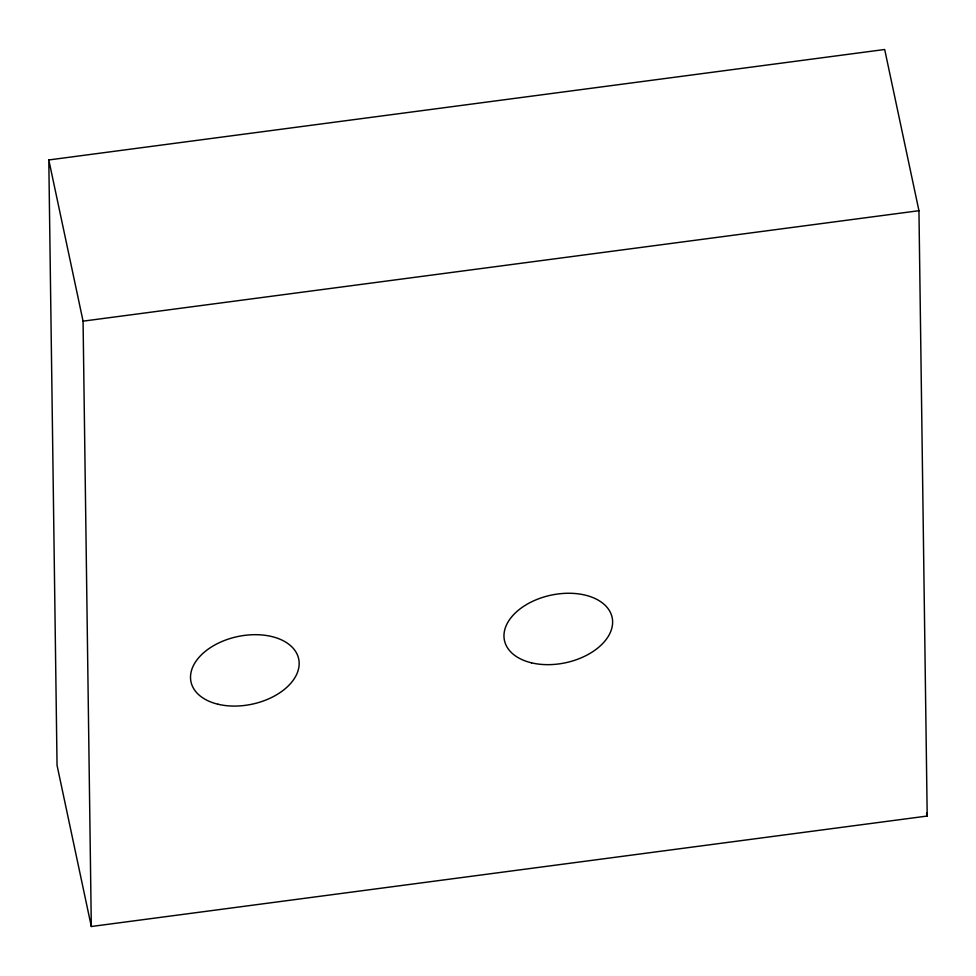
<?xml version="1.0" encoding="UTF-8"?>
<svg xmlns="http://www.w3.org/2000/svg" width="976" height="976" viewBox="0 0 976 976"><rect width="100%" height="100%" fill="white"/><g stroke="black" fill="none" stroke-linecap="round" stroke-linejoin="round"><path stroke-width="1.46" d="M48.8 159.954L884.683 49.495L918.953 210.706L927.2 816.046L91.317 926.505L57.047 765.294L48.8 159.954L83.07 321.153L91.317 926.505M83.07 321.153L918.953 210.706M926.566 813.093L927.2 816.046M531.542 662.838A55.059 34.575 -12 0 0 612.623 621.785A55.059 34.575 -12 0 0 530.712 602.265A55.059 34.575 -12 0 0 531.542 662.838M218.087 704.257A55.059 34.575 -12 0 0 299.168 663.204A55.059 34.575 -12 0 0 217.258 643.684A55.059 34.575 -12 0 0 218.087 704.257"/></g></svg>
